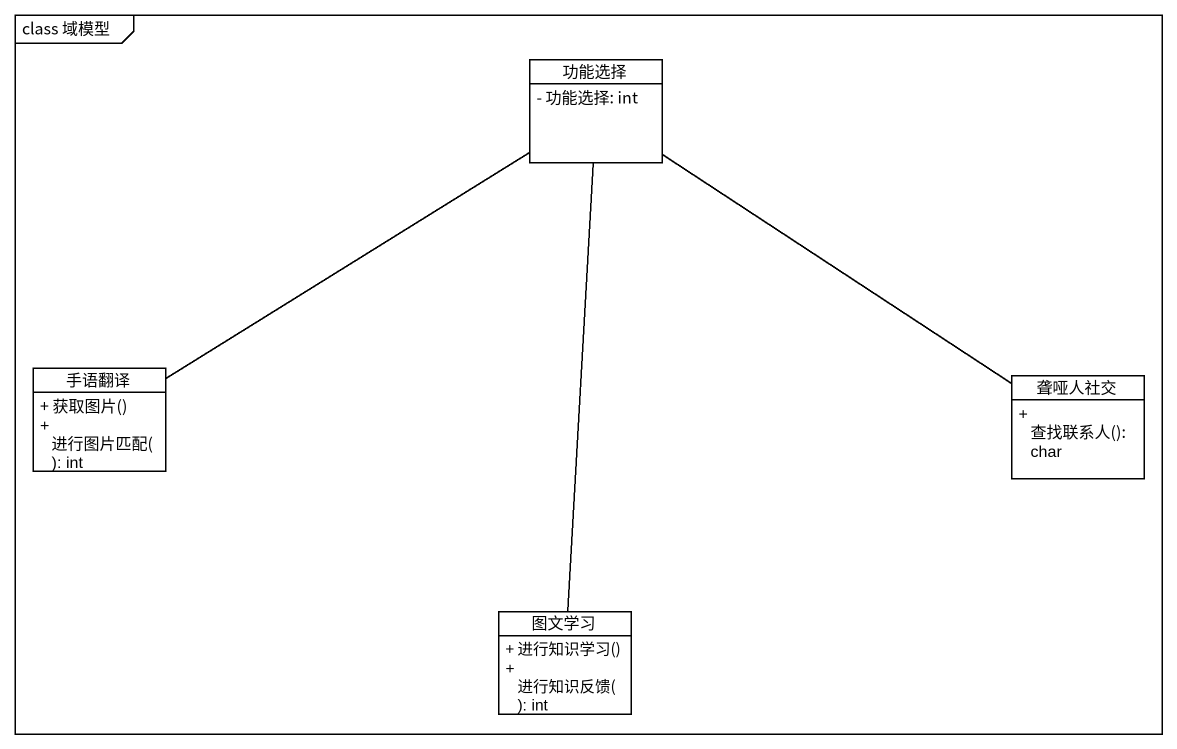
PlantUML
@startuml
mainframe class 域模型
hide circle
hide empty members
skinparam classAttributeIconSize 0
class 功能选择 {
  - 功能选择: int
}
class 手语翻译 {
  + 获取图片()
  + 进行图片匹配(): int
}
class 聋哑人社交 {
  + 查找联系人(): char
}
class 图文学习 {
  + 进行知识学习()
  + 进行知识反馈(): int
}
功能选择 -- 聋哑人社交
功能选择 -- 图文学习
手语翻译 -up- 功能选择
@enduml
